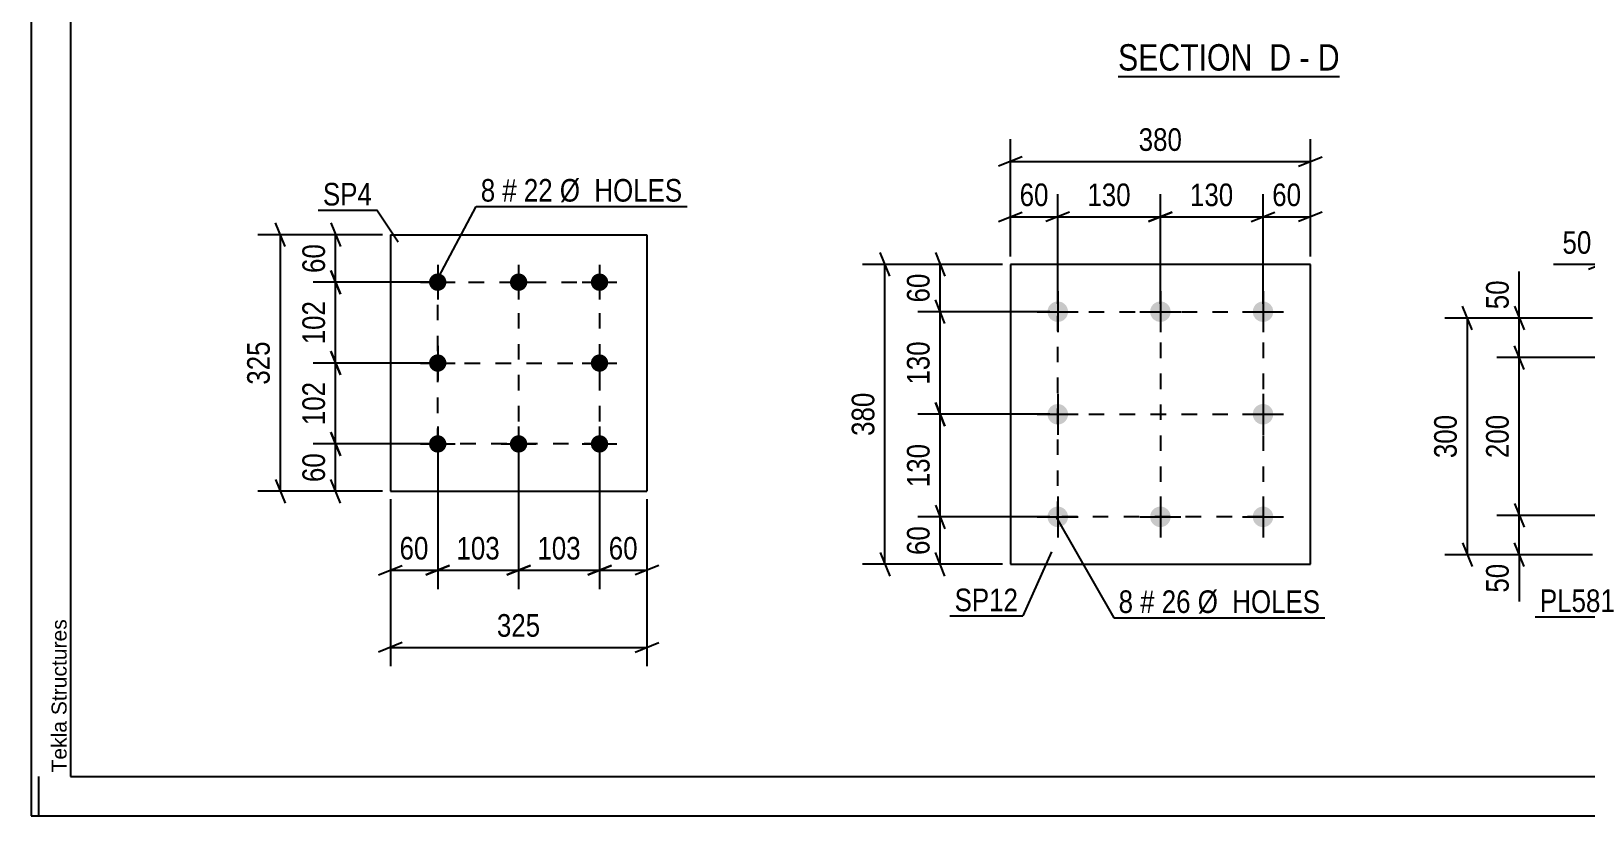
# Model space of a CAD drawing. Header units: millimetres. Extents: x 0 to 841, y 0 to 594.
# Drawn here: x 0 to 197, y 0 to 99.5 of the extents above; entities that cross this region are included whole.
import ezdxf

# ---------------------------------------------------------------- set-up
doc = ezdxf.new("R2010")
doc.units = ezdxf.units.MM
doc.linetypes.add('DXK_LINE_DOT2', pattern=[3.9198, 1.9599, -1.9599])
doc.styles.add('Arial', font='ARIAL.TTF', dxfattribs={"height": 0.2})
doc.styles.add('Arial Narrow', font='ARIALN.TTF', dxfattribs={"height": 0.2})

# ---------------------------------------------------------------- blocks, each defined once
blk = doc.blocks.new('Unknown-283133975-1133')
at = {"color": 5, "linetype": 'Continuous'}
for p, q in [((0, 594), (0, 0)), ((5, 589), (5, 5)), ((1, 0), (1, 5)), ((5, 5), (836, 5)), ((0, 0), (841, 0))]:
    blk.add_line(p, q, dxfattribs=at)
at = {"color": 174, "linetype": 'Continuous', "style": 'Arial'}
blk.add_text('Tekla Structures', height=1.9102, rotation=90, dxfattribs=at).set_placement((4.5, 5.5))
blk = doc.blocks.new('Unknown-283133975-14 - 20069')
at = {"color": 6, "linetype": 'Continuous'}
blk.add_line((137.7, 93.71), (165.77, 93.71), dxfattribs=at)
at = {"color": 0, "linetype": 'Continuous'}
for points in [[(155.81, 94.46), (155.81, 97.96), (137.7, 97.96), (137.7, 94.46)], [(159.63, 94.46), (159.63, 97.96), (156.86, 97.96), (156.86, 94.46)], [(161.95, 94.46), (161.95, 97.96), (160.68, 97.96), (160.68, 94.46)], [(165.77, 94.46), (165.77, 97.96), (163, 97.96), (163, 94.46)]]:
    blk.add_wipeout(points, dxfattribs=at)
at = {"color": 7, "linetype": 'Continuous', "style": 'Arial Narrow'}
for s, p in [('SECTION ', (137.7, 94.46)), ('D', (156.86, 94.46)), ('D', (163, 94.46)), ('-', (160.68, 94.46))]:
    blk.add_text(s, height=3.34, dxfattribs=at).set_placement(p)
blk = doc.blocks.new('Part-283133975-20726 - 20725')
at = {"color": 2, "linetype": 'Continuous'}
for p, q in [((45.51, 73.64), (78.01, 73.64)), ((45.51, 73.64), (45.51, 41.14)), ((78.01, 73.64), (78.01, 41.14)), ((45.51, 41.14), (78.01, 41.14))]:
    blk.add_line(p, q, dxfattribs=at)
blk = doc.blocks.new('Bolt-283133975-20727 - 20725')
at = {"linetype": 'Continuous'}
for points in [[(51.51, 68.74, -1), (51.51, 66.54, -1)], [(61.76, 68.74, -1), (61.76, 66.54, -1)], [(72.01, 68.74, -1), (72.01, 66.54, -1)], [(51.51, 58.49, -1), (51.51, 56.29, -1)], [(72.01, 58.49, -1), (72.01, 56.29, -1)], [(51.51, 48.24, -1), (51.51, 46.04, -1)], [(61.76, 48.24, -1), (61.76, 46.04, -1)], [(72.01, 48.24, -1), (72.01, 46.04, -1)]]:
    blk.add_hatch(color=1, dxfattribs=at).paths.add_polyline_path(points)
at = {"color": 1, "linetype": 'Continuous'}
for p, q in [((51.51, 69.84), (51.51, 65.44)), ((61.76, 69.84), (61.76, 65.44)), ((72.01, 69.84), (72.01, 65.44)), ((49.31, 67.64), (53.71, 67.64)), ((59.56, 67.64), (63.96, 67.64)), ((69.81, 67.64), (74.21, 67.64)), ((51.51, 59.59), (51.51, 55.19)), ((72.01, 59.59), (72.01, 55.19)), ((49.31, 57.39), (53.71, 57.39)), ((69.81, 57.39), (74.21, 57.39)), ((51.51, 49.34), (51.51, 44.94)), ((61.76, 49.34), (61.76, 44.94)), ((72.01, 49.34), (72.01, 44.94)), ((49.31, 47.14), (53.71, 47.14)), ((59.56, 47.14), (63.96, 47.14)), ((69.81, 47.14), (74.21, 47.14))]:
    blk.add_line(p, q, dxfattribs=at)
blk = doc.blocks.new('Part-283133975-20757 - 20756')
at = {"color": 2, "linetype": 'Continuous'}
for p, q in [((124.06, 69.9), (124.06, 31.9)), ((162.06, 69.9), (124.06, 69.9)), ((162.06, 31.9), (162.06, 69.9)), ((124.06, 31.9), (162.06, 31.9))]:
    blk.add_line(p, q, dxfattribs=at)
blk = doc.blocks.new('Bolt-283133975-20758 - 20756')
at = {"linetype": 'Continuous'}
for points in [[(130.06, 65.2, -1), (130.06, 62.6, -1)], [(143.06, 65.2, -1), (143.06, 62.6, -1)], [(156.06, 65.2, -1), (156.06, 62.6, -1)], [(130.06, 52.2, -1), (130.06, 49.6, -1)], [(156.06, 52.2, -1), (156.06, 49.6, -1)], [(130.06, 39.2, -1), (130.06, 36.6, -1)], [(143.06, 39.2, -1), (143.06, 36.6, -1)], [(156.06, 39.2, -1), (156.06, 36.6, -1)]]:
    blk.add_hatch(color=1, dxfattribs=at).paths.add_polyline_path(points)
at = {"color": 1, "linetype": 'Continuous'}
for p, q in [((130.06, 66.5), (130.06, 61.3)), ((143.06, 66.5), (143.06, 61.3)), ((156.06, 66.5), (156.06, 61.3)), ((127.46, 63.9), (132.66, 63.9)), ((140.46, 63.9), (145.66, 63.9)), ((153.46, 63.9), (158.66, 63.9)), ((130.06, 53.5), (130.06, 48.3)), ((156.06, 53.5), (156.06, 48.3)), ((127.46, 50.9), (132.66, 50.9)), ((153.46, 50.9), (158.66, 50.9)), ((130.06, 40.5), (130.06, 35.3)), ((143.06, 40.5), (143.06, 35.3)), ((156.06, 40.5), (156.06, 35.3)), ((127.46, 37.9), (132.66, 37.9)), ((140.46, 37.9), (145.66, 37.9)), ((153.46, 37.9), (158.66, 37.9))]:
    blk.add_line(p, q, dxfattribs=at)
blk = doc.blocks.new('Rectangle-283133975-22118 - 20725')
at = {"color": 1, "linetype": 'DXK_LINE_DOT2'}
blk.add_lwpolyline([(51.51, 67.64), (72.01, 67.64), (72.01, 47.14), (51.51, 47.14), (51.51, 67.64)], close=True, dxfattribs=at)
blk = doc.blocks.new('Rectangle-283133975-22150 - 20756')
at = {"color": 1, "linetype": 'DXK_LINE_DOT2'}
blk.add_lwpolyline([(130.06, 63.9), (156.06, 63.9), (156.06, 37.9), (130.06, 37.9), (130.06, 63.9)], close=True, dxfattribs=at)
blk = doc.blocks.new('Line-283133975-22128 - 20725')
at = {"color": 1, "linetype": 'DXK_LINE_DOT2'}
blk.add_line((61.76, 67.64), (61.76, 47.14), dxfattribs=at)
blk = doc.blocks.new('Line-283133975-22160 - 20756')
at = {"color": 1, "linetype": 'DXK_LINE_DOT2'}
blk.add_line((130.06, 50.9), (156.86, 50.9), dxfattribs=at)
blk = doc.blocks.new('Line-283133975-22135 - 20725')
at = {"color": 1, "linetype": 'DXK_LINE_DOT2'}
blk.add_line((51, 57.39), (72.01, 57.39), dxfattribs=at)
blk = doc.blocks.new('Line-283133975-22166 - 20756')
at = {"color": 1, "linetype": 'DXK_LINE_DOT2'}
blk.add_line((143.06, 63.9), (143.06, 37.9), dxfattribs=at)
blk = doc.blocks.new('StraightDimension-283133975-7067 - 7010')
at = {"color": 7, "linetype": 'Continuous'}
for p, q in [((198.78, 64.09), (198.78, 72.74)), ((203.78, 59.09), (203.78, 72.74)), ((197.28, 69.29), (200.28, 70.49)), ((198.78, 69.89), (203.78, 69.89)), ((205.28, 70.49), (202.28, 69.29))]:
    blk.add_line(p, q, dxfattribs=at)
at = {"color": 0}
blk.add_wipeout([(198.25, 70.64), (198.25, 74.84), (193.4, 74.84), (193.4, 70.64)], dxfattribs=at)
at = {"color": 7, "linetype": 'Continuous'}
blk.add_line((198.78, 69.89), (192.87, 69.89), dxfattribs=at)
blk.add_line((198.78, 69.89), (192.87, 69.89), dxfattribs=at)
at = {"color": 3, "style": 'Arial Narrow'}
blk.add_text('50', height=2.863, dxfattribs=at).set_placement((194, 71.24))
blk = doc.blocks.new('StraightDimension-283133975-7110 - 7010')
at = {"color": 7, "linetype": 'Continuous'}
for p, q in [((197.78, 63.09), (179.1, 63.09)), ((182.55, 61.59), (181.35, 64.59)), ((181.95, 33.09), (181.95, 63.09)), ((181.35, 34.59), (182.55, 31.59)), ((197.78, 33.09), (179.1, 33.09))]:
    blk.add_line(p, q, dxfattribs=at)
at = {"color": 0}
blk.add_wipeout([(181.2, 51.43), (177, 51.43), (177, 44.74), (181.2, 44.74)], dxfattribs=at)
at = {"color": 3, "style": 'Arial Narrow'}
blk.add_text('300', height=2.863, rotation=90.0002, dxfattribs=at).set_placement((180.6, 45.34))
blk = doc.blocks.new('StraightDimension-283133975-7121 - 7010')
at = {"color": 7, "linetype": 'Continuous'}
for p, q in [((187.93, 39.59), (189.13, 36.59)), ((202.78, 38.09), (185.68, 38.09)), ((188.53, 33.09), (188.53, 38.09)), ((189.13, 31.59), (187.93, 34.59)), ((197.78, 33.09), (185.68, 33.09))]:
    blk.add_line(p, q, dxfattribs=at)
at = {"color": 0}
blk.add_wipeout([(187.78, 32.56), (183.58, 32.56), (183.58, 27.7), (187.78, 27.7)], dxfattribs=at)
at = {"color": 7, "linetype": 'Continuous'}
blk.add_line((188.53, 33.09), (188.53, 27.18), dxfattribs=at)
blk.add_line((188.53, 33.09), (188.53, 27.18), dxfattribs=at)
at = {"color": 3, "style": 'Arial Narrow'}
blk.add_text('50', height=2.863, rotation=90.0002, dxfattribs=at).set_placement((187.18, 28.3))
blk = doc.blocks.new('StraightDimension-283133975-7134 - 7010')
at = {"color": 7, "linetype": 'Continuous'}
for p, q in [((189.13, 56.59), (187.93, 59.59)), ((202.78, 58.09), (185.68, 58.09)), ((188.53, 38.09), (188.53, 58.09)), ((187.93, 39.59), (189.13, 36.59)), ((202.78, 38.09), (185.68, 38.09))]:
    blk.add_line(p, q, dxfattribs=at)
at = {"color": 0}
blk.add_wipeout([(187.78, 51.43), (183.58, 51.43), (183.58, 44.75), (187.78, 44.75)], dxfattribs=at)
at = {"color": 3, "style": 'Arial Narrow'}
blk.add_text('200', height=2.863, rotation=90.0002, dxfattribs=at).set_placement((187.18, 45.35))
blk = doc.blocks.new('StraightDimension-283133975-7150 - 7010')
at = {"color": 7, "linetype": 'Continuous'}
for p, q in [((197.78, 63.09), (185.68, 63.09)), ((187.93, 64.59), (189.13, 61.59)), ((188.53, 58.09), (188.53, 63.09)), ((189.13, 56.59), (187.93, 59.59)), ((202.78, 58.09), (185.68, 58.09))]:
    blk.add_line(p, q, dxfattribs=at)
at = {"color": 0}
blk.add_wipeout([(187.78, 68.47), (183.58, 68.47), (183.58, 63.61), (187.78, 63.61)], dxfattribs=at)
at = {"color": 7, "linetype": 'Continuous'}
blk.add_line((188.53, 63.09), (188.53, 68.99), dxfattribs=at)
blk.add_line((188.53, 63.09), (188.53, 68.99), dxfattribs=at)
at = {"color": 3, "style": 'Arial Narrow'}
blk.add_text('50', height=2.863, rotation=90.0002, dxfattribs=at).set_placement((187.18, 64.21))
blk = doc.blocks.new('StraightDimension-283133975-20886 - 20725')
at = {"color": 7, "linetype": 'Continuous'}
for p, q in [((37.98, 75.14), (39.18, 72.14)), ((44.51, 73.64), (35.73, 73.64)), ((38.58, 67.64), (38.58, 73.64)), ((39.18, 66.14), (37.98, 69.14)), ((50.51, 67.64), (35.73, 67.64))]:
    blk.add_line(p, q, dxfattribs=at)
at = {"color": 0}
blk.add_wipeout([(37.83, 73.07), (33.63, 73.07), (33.63, 68.21), (37.83, 68.21)], dxfattribs=at)
at = {"color": 3, "style": 'Arial Narrow'}
blk.add_text('60', height=2.863, rotation=90.0002, dxfattribs=at).set_placement((37.23, 68.81))
blk = doc.blocks.new('StraightDimension-283133975-20887 - 20725')
at = {"color": 7, "linetype": 'Continuous'}
for p, q in [((37.98, 69.14), (39.18, 66.14)), ((50.51, 67.64), (35.73, 67.64)), ((38.58, 57.39), (38.58, 67.64)), ((50.51, 57.39), (35.73, 57.39)), ((39.18, 55.89), (37.98, 58.89))]:
    blk.add_line(p, q, dxfattribs=at)
at = {"color": 0}
blk.add_wipeout([(37.83, 65.86), (33.63, 65.86), (33.63, 59.17), (37.83, 59.17)], dxfattribs=at)
at = {"color": 3, "style": 'Arial Narrow'}
blk.add_text('102', height=2.863, rotation=90.0002, dxfattribs=at).set_placement((37.23, 59.77))
blk = doc.blocks.new('StraightDimension-283133975-20888 - 20725')
at = {"color": 7, "linetype": 'Continuous'}
for p, q in [((50.51, 57.39), (35.73, 57.39)), ((37.98, 58.89), (39.18, 55.89)), ((38.58, 47.14), (38.58, 57.39)), ((39.18, 45.64), (37.98, 48.64)), ((50.51, 47.14), (35.73, 47.14))]:
    blk.add_line(p, q, dxfattribs=at)
at = {"color": 0}
blk.add_wipeout([(37.83, 55.61), (33.63, 55.61), (33.63, 48.92), (37.83, 48.92)], dxfattribs=at)
at = {"color": 3, "style": 'Arial Narrow'}
blk.add_text('102', height=2.863, rotation=90.0002, dxfattribs=at).set_placement((37.23, 49.52))
blk = doc.blocks.new('StraightDimension-283133975-20889 - 20725')
at = {"color": 7, "linetype": 'Continuous'}
for p, q in [((37.98, 48.64), (39.18, 45.64)), ((50.51, 47.14), (35.73, 47.14)), ((38.58, 41.14), (38.58, 47.14)), ((39.18, 39.64), (37.98, 42.64)), ((44.51, 41.14), (35.73, 41.14))]:
    blk.add_line(p, q, dxfattribs=at)
at = {"color": 0}
blk.add_wipeout([(37.83, 46.57), (33.63, 46.57), (33.63, 41.71), (37.83, 41.71)], dxfattribs=at)
at = {"color": 3, "style": 'Arial Narrow'}
blk.add_text('60', height=2.863, rotation=90.0002, dxfattribs=at).set_placement((37.23, 42.31))
blk = doc.blocks.new('StraightDimension-283133975-20902 - 20725')
at = {"color": 7, "linetype": 'Continuous'}
for p, q in [((32.18, 72.14), (30.98, 75.14)), ((44.51, 73.64), (28.73, 73.64)), ((31.58, 41.14), (31.58, 73.64)), ((30.98, 42.64), (32.18, 39.64)), ((44.51, 41.14), (28.73, 41.14))]:
    blk.add_line(p, q, dxfattribs=at)
at = {"color": 0}
blk.add_wipeout([(30.83, 60.73), (26.63, 60.73), (26.63, 54.05), (30.83, 54.05)], dxfattribs=at)
at = {"color": 3, "style": 'Arial Narrow'}
blk.add_text('325', height=2.863, rotation=90.0002, dxfattribs=at).set_placement((30.23, 54.65))
blk = doc.blocks.new('StraightDimension-283133975-20906 - 20725')
at = {"color": 7, "linetype": 'Continuous'}
for p, q in [((72.01, 46.14), (72.01, 28.74)), ((78.01, 40.14), (78.01, 28.74)), ((70.51, 30.54), (73.51, 31.74)), ((79.51, 31.74), (76.51, 30.54)), ((72.01, 31.14), (78.01, 31.14))]:
    blk.add_line(p, q, dxfattribs=at)
at = {"color": 0}
blk.add_wipeout([(77.43, 31.89), (77.43, 36.09), (72.58, 36.09), (72.58, 31.89)], dxfattribs=at)
at = {"color": 3, "style": 'Arial Narrow'}
blk.add_text('60', height=2.863, dxfattribs=at).set_placement((73.18, 32.49))
blk = doc.blocks.new('StraightDimension-283133975-20907 - 20725')
at = {"color": 7, "linetype": 'Continuous'}
for p, q in [((61.76, 46.14), (61.76, 28.74)), ((72.01, 46.14), (72.01, 28.74)), ((60.26, 30.54), (63.26, 31.74)), ((73.51, 31.74), (70.51, 30.54)), ((61.76, 31.14), (72.01, 31.14))]:
    blk.add_line(p, q, dxfattribs=at)
at = {"color": 0}
blk.add_wipeout([(70.22, 31.89), (70.22, 36.09), (63.54, 36.09), (63.54, 31.89)], dxfattribs=at)
at = {"color": 3, "style": 'Arial Narrow'}
blk.add_text('103', height=2.863, dxfattribs=at).set_placement((64.14, 32.49))
blk = doc.blocks.new('StraightDimension-283133975-20908 - 20725')
at = {"color": 7, "linetype": 'Continuous'}
for p, q in [((51.51, 46.14), (51.51, 28.74)), ((61.76, 46.14), (61.76, 28.74)), ((50.01, 30.54), (53.01, 31.74)), ((63.26, 31.74), (60.26, 30.54)), ((51.51, 31.14), (61.76, 31.14))]:
    blk.add_line(p, q, dxfattribs=at)
at = {"color": 0}
blk.add_wipeout([(59.97, 31.89), (59.97, 36.09), (53.29, 36.09), (53.29, 31.89)], dxfattribs=at)
at = {"color": 3, "style": 'Arial Narrow'}
blk.add_text('103', height=2.863, dxfattribs=at).set_placement((53.89, 32.49))
blk = doc.blocks.new('StraightDimension-283133975-20909 - 20725')
at = {"color": 7, "linetype": 'Continuous'}
for p, q in [((51.51, 46.14), (51.51, 28.74)), ((45.51, 40.14), (45.51, 28.74)), ((44.01, 30.54), (47.01, 31.74)), ((53.01, 31.74), (50.01, 30.54)), ((45.51, 31.14), (51.51, 31.14))]:
    blk.add_line(p, q, dxfattribs=at)
at = {"color": 0}
blk.add_wipeout([(50.93, 31.89), (50.93, 36.09), (46.08, 36.09), (46.08, 31.89)], dxfattribs=at)
at = {"color": 3, "style": 'Arial Narrow'}
blk.add_text('60', height=2.863, dxfattribs=at).set_placement((46.68, 32.49))
blk = doc.blocks.new('StraightDimension-283133975-20922 - 20725')
at = {"color": 7, "linetype": 'Continuous'}
for p, q in [((45.51, 40.14), (45.51, 18.96)), ((78.01, 40.14), (78.01, 18.96)), ((47.01, 21.96), (44.01, 20.76)), ((76.51, 20.76), (79.51, 21.96)), ((45.51, 21.36), (78.01, 21.36))]:
    blk.add_line(p, q, dxfattribs=at)
at = {"color": 0}
blk.add_wipeout([(65.1, 22.11), (65.1, 26.31), (58.41, 26.31), (58.41, 22.11)], dxfattribs=at)
at = {"color": 3, "style": 'Arial Narrow'}
blk.add_text('325', height=2.863, dxfattribs=at).set_placement((59.01, 22.71))
blk = doc.blocks.new('StraightDimension-283133975-20927 - 20756')
at = {"color": 7, "linetype": 'Continuous'}
for p, q in [((115.77, 62.4), (114.57, 65.4)), ((129.06, 63.9), (112.32, 63.9)), ((115.17, 50.9), (115.17, 63.9)), ((114.57, 52.4), (115.77, 49.4)), ((129.06, 50.9), (112.32, 50.9))]:
    blk.add_line(p, q, dxfattribs=at)
at = {"color": 0}
blk.add_wipeout([(114.42, 60.74), (110.22, 60.74), (110.22, 54.06), (114.42, 54.06)], dxfattribs=at)
at = {"color": 3, "style": 'Arial Narrow'}
blk.add_text('130', height=2.863, rotation=90.0002, dxfattribs=at).set_placement((113.82, 54.66))
blk = doc.blocks.new('StraightDimension-283133975-20949 - 20756')
at = {"color": 7, "linetype": 'Continuous'}
for p, q in [((124.06, 70.9), (124.06, 78.78)), ((130.06, 64.9), (130.06, 78.78)), ((122.56, 75.33), (125.56, 76.53)), ((124.06, 75.93), (130.06, 75.93)), ((131.56, 76.53), (128.56, 75.33))]:
    blk.add_line(p, q, dxfattribs=at)
at = {"color": 0}
blk.add_wipeout([(129.48, 76.68), (129.48, 80.88), (124.63, 80.88), (124.63, 76.68)], dxfattribs=at)
at = {"color": 3, "style": 'Arial Narrow'}
blk.add_text('60', height=2.863, dxfattribs=at).set_placement((125.23, 77.28))
blk = doc.blocks.new('StraightDimension-283133975-20926 - 20756')
at = {"color": 7, "linetype": 'Continuous'}
for p, q in [((114.57, 71.4), (115.77, 68.4)), ((123.06, 69.9), (112.32, 69.9)), ((115.17, 63.9), (115.17, 69.9)), ((115.77, 62.4), (114.57, 65.4)), ((129.06, 63.9), (112.32, 63.9))]:
    blk.add_line(p, q, dxfattribs=at)
at = {"color": 0}
blk.add_wipeout([(114.42, 69.33), (110.22, 69.33), (110.22, 64.47), (114.42, 64.47)], dxfattribs=at)
at = {"color": 3, "style": 'Arial Narrow'}
blk.add_text('60', height=2.863, rotation=90.0002, dxfattribs=at).set_placement((113.82, 65.07))
blk = doc.blocks.new('StraightDimension-283133975-20928 - 20756')
at = {"color": 7, "linetype": 'Continuous'}
for p, q in [((115.77, 49.4), (114.57, 52.4)), ((129.06, 50.9), (112.32, 50.9)), ((115.17, 37.9), (115.17, 50.9)), ((114.57, 39.4), (115.77, 36.4)), ((129.06, 37.9), (112.32, 37.9))]:
    blk.add_line(p, q, dxfattribs=at)
at = {"color": 0}
blk.add_wipeout([(114.42, 47.74), (110.22, 47.74), (110.22, 41.06), (114.42, 41.06)], dxfattribs=at)
at = {"color": 3, "style": 'Arial Narrow'}
blk.add_text('130', height=2.863, rotation=90.0002, dxfattribs=at).set_placement((113.82, 41.66))
blk = doc.blocks.new('StraightDimension-283133975-20929 - 20756')
at = {"color": 7, "linetype": 'Continuous'}
for p, q in [((114.57, 39.4), (115.77, 36.4)), ((129.06, 37.9), (112.32, 37.9)), ((115.17, 31.9), (115.17, 37.9)), ((123.06, 31.9), (112.32, 31.9)), ((115.77, 30.4), (114.57, 33.4))]:
    blk.add_line(p, q, dxfattribs=at)
at = {"color": 0}
blk.add_wipeout([(114.42, 37.33), (110.22, 37.33), (110.22, 32.47), (114.42, 32.47)], dxfattribs=at)
at = {"color": 3, "style": 'Arial Narrow'}
blk.add_text('60', height=2.863, rotation=90.0002, dxfattribs=at).set_placement((113.82, 33.07))
blk = doc.blocks.new('StraightDimension-283133975-20942 - 20756')
at = {"color": 7, "linetype": 'Continuous'}
for p, q in [((108.77, 68.4), (107.57, 71.4)), ((123.06, 69.9), (105.32, 69.9)), ((108.17, 31.9), (108.17, 69.9)), ((123.06, 31.9), (105.32, 31.9)), ((107.57, 33.4), (108.77, 30.4))]:
    blk.add_line(p, q, dxfattribs=at)
at = {"color": 0}
blk.add_wipeout([(107.42, 54.24), (103.22, 54.24), (103.22, 47.56), (107.42, 47.56)], dxfattribs=at)
at = {"color": 3, "style": 'Arial Narrow'}
blk.add_text('380', height=2.863, rotation=90.0002, dxfattribs=at).set_placement((106.82, 48.16))
blk = doc.blocks.new('StraightDimension-283133975-20946 - 20756')
at = {"color": 7, "linetype": 'Continuous'}
for p, q in [((156.06, 64.9), (156.06, 78.78)), ((162.06, 70.9), (162.06, 78.78)), ((154.56, 75.33), (157.56, 76.53)), ((156.06, 75.93), (162.06, 75.93)), ((163.56, 76.53), (160.56, 75.33))]:
    blk.add_line(p, q, dxfattribs=at)
at = {"color": 0}
blk.add_wipeout([(161.48, 76.68), (161.48, 80.88), (156.63, 80.88), (156.63, 76.68)], dxfattribs=at)
at = {"color": 3, "style": 'Arial Narrow'}
blk.add_text('60', height=2.863, dxfattribs=at).set_placement((157.23, 77.28))
blk = doc.blocks.new('StraightDimension-283133975-20947 - 20756')
at = {"color": 7, "linetype": 'Continuous'}
for p, q in [((143.06, 64.9), (143.06, 78.78)), ((156.06, 64.9), (156.06, 78.78)), ((144.56, 76.53), (141.56, 75.33)), ((143.06, 75.93), (156.06, 75.93)), ((154.56, 75.33), (157.56, 76.53))]:
    blk.add_line(p, q, dxfattribs=at)
at = {"color": 0}
blk.add_wipeout([(152.9, 76.68), (152.9, 80.88), (146.21, 80.88), (146.21, 76.68)], dxfattribs=at)
at = {"color": 3, "style": 'Arial Narrow'}
blk.add_text('130', height=2.863, dxfattribs=at).set_placement((146.81, 77.28))
blk = doc.blocks.new('StraightDimension-283133975-20948 - 20756')
at = {"color": 7, "linetype": 'Continuous'}
for p, q in [((130.06, 64.9), (130.06, 78.78)), ((143.06, 64.9), (143.06, 78.78)), ((131.56, 76.53), (128.56, 75.33)), ((130.06, 75.93), (143.06, 75.93)), ((141.56, 75.33), (144.56, 76.53))]:
    blk.add_line(p, q, dxfattribs=at)
at = {"color": 0}
blk.add_wipeout([(139.9, 76.68), (139.9, 80.88), (133.21, 80.88), (133.21, 76.68)], dxfattribs=at)
at = {"color": 3, "style": 'Arial Narrow'}
blk.add_text('130', height=2.863, dxfattribs=at).set_placement((133.81, 77.28))
blk = doc.blocks.new('StraightDimension-283133975-20962 - 20756')
at = {"color": 7, "linetype": 'Continuous'}
for p, q in [((124.06, 70.9), (124.06, 85.78)), ((162.06, 70.9), (162.06, 85.78)), ((125.56, 83.53), (122.56, 82.33)), ((124.06, 82.93), (162.06, 82.93)), ((160.56, 82.33), (163.56, 83.53))]:
    blk.add_line(p, q, dxfattribs=at)
at = {"color": 0}
blk.add_wipeout([(146.4, 83.68), (146.4, 87.88), (139.71, 87.88), (139.71, 83.68)], dxfattribs=at)
at = {"color": 3, "style": 'Arial Narrow'}
blk.add_text('380', height=2.863, dxfattribs=at).set_placement((140.31, 84.28))
blk = doc.blocks.new('Mark-283133975-7045 - 7010')
at = {"color": 0}
blk.add_wipeout([(200.65, 25.84), (200.65, 28.84), (191.14, 28.84), (191.14, 25.84)], dxfattribs=at)
blk.add_wipeout([(200.65, 25.84), (200.65, 28.84), (191.14, 28.84), (191.14, 25.84)], dxfattribs=at)
at = {"color": 30, "linetype": 'Continuous'}
for p in [(204.28, 34), (190.54, 25.24)]:
    blk.add_line(p, (201.25, 25.24), dxfattribs=at)
at = {"color": 3, "style": 'Arial Narrow'}
blk.add_text('PL581', height=2.863, dxfattribs=at).set_placement((191.14, 25.84))
blk = doc.blocks.new('Mark-283133975-20979 - 20725')
at = {"color": 0}
blk.add_wipeout([(43.18, 77.36), (43.18, 80.36), (36.97, 80.36), (36.97, 77.36)], dxfattribs=at)
blk.add_wipeout([(43.18, 77.36), (43.18, 80.36), (36.97, 80.36), (36.97, 77.36)], dxfattribs=at)
at = {"color": 30, "linetype": 'Continuous'}
for p in [(36.37, 76.76), (46.5, 72.71)]:
    blk.add_line(p, (43.78, 76.76), dxfattribs=at)
at = {"color": 3, "style": 'Arial Narrow'}
blk.add_text('SP4', height=2.863, dxfattribs=at).set_placement((36.97, 77.36))
blk = doc.blocks.new('Mark-283133975-20982 - 20725')
at = {"color": 0}
blk.add_wipeout([(58.8, 77.85), (58.8, 80.85), (56.97, 80.85), (56.97, 77.85)], dxfattribs=at)
blk.add_wipeout([(58.8, 77.85), (58.8, 80.85), (56.97, 80.85), (56.97, 77.85)], dxfattribs=at)
at = {"color": 7, "linetype": 'Continuous'}
blk.add_line((51.28, 67.6), (56.37, 77.25), dxfattribs=at)
at = {"color": 3, "style": 'Arial Narrow'}
blk.add_text('8', height=2.86, dxfattribs=at).set_placement((56.97, 77.85))
at = {"color": 0}
blk.add_wipeout([(61.52, 77.85), (61.52, 80.85), (59.7, 80.85), (59.7, 77.85)], dxfattribs=at)
blk.add_wipeout([(61.52, 77.85), (61.52, 80.85), (59.7, 80.85), (59.7, 77.85)], dxfattribs=at)
blk.add_wipeout([(66.08, 77.85), (66.08, 80.85), (62.42, 80.85), (62.42, 77.85)], dxfattribs=at)
blk.add_wipeout([(66.08, 77.85), (66.08, 80.85), (62.42, 80.85), (62.42, 77.85)], dxfattribs=at)
at = {"color": 3, "style": 'Arial Narrow'}
for s, height, p in [('22', 2.863, (62.42, 77.85)), ('#', 2.86, (59.7, 77.85))]:
    blk.add_text(s, height=height, dxfattribs=at).set_placement(p)
at = {"color": 0}
blk.add_wipeout([(82.51, 77.85), (82.51, 80.85), (66.98, 80.85), (66.98, 77.85)], dxfattribs=at)
blk.add_wipeout([(82.51, 77.85), (82.51, 80.85), (66.98, 80.85), (66.98, 77.85)], dxfattribs=at)
at = {"color": 7, "linetype": 'Continuous'}
blk.add_line((56.37, 77.25), (83.11, 77.25), dxfattribs=at)
at = {"color": 3, "style": 'Arial Narrow'}
blk.add_text('Ø  HOLES', height=2.863, dxfattribs=at).set_placement((66.98, 77.85))
blk = doc.blocks.new('Mark-283133975-20983 - 20756')
at = {"color": 0}
blk.add_wipeout([(125.03, 25.94), (125.03, 28.94), (116.99, 28.94), (116.99, 25.94)], dxfattribs=at)
blk.add_wipeout([(125.03, 25.94), (125.03, 28.94), (116.99, 28.94), (116.99, 25.94)], dxfattribs=at)
at = {"color": 30, "linetype": 'Continuous'}
for p in [(129.28, 33.46), (116.39, 25.34)]:
    blk.add_line(p, (125.63, 25.34), dxfattribs=at)
at = {"color": 3, "style": 'Arial Narrow'}
blk.add_text('SP12', height=2.863, dxfattribs=at).set_placement((116.99, 25.94))
blk = doc.blocks.new('Mark-283133975-20986 - 20756')
at = {"color": 0}
blk.add_wipeout([(139.6, 25.72), (139.6, 28.72), (137.77, 28.72), (137.77, 25.72)], dxfattribs=at)
blk.add_wipeout([(139.6, 25.72), (139.6, 28.72), (137.77, 28.72), (137.77, 25.72)], dxfattribs=at)
at = {"color": 7, "linetype": 'Continuous'}
blk.add_line((129.86, 37.84), (137.17, 25.12), dxfattribs=at)
at = {"color": 3, "style": 'Arial Narrow'}
blk.add_text('8', height=2.86, dxfattribs=at).set_placement((137.77, 25.72))
at = {"color": 0}
blk.add_wipeout([(142.33, 25.72), (142.33, 28.72), (140.5, 28.72), (140.5, 25.72)], dxfattribs=at)
blk.add_wipeout([(142.33, 25.72), (142.33, 28.72), (140.5, 28.72), (140.5, 25.72)], dxfattribs=at)
blk.add_wipeout([(146.89, 25.72), (146.89, 28.72), (143.23, 28.72), (143.23, 25.72)], dxfattribs=at)
blk.add_wipeout([(146.89, 25.72), (146.89, 28.72), (143.23, 28.72), (143.23, 25.72)], dxfattribs=at)
at = {"color": 3, "style": 'Arial Narrow'}
for s, height, p in [('#', 2.86, (140.5, 25.72)), ('26', 2.863, (143.23, 25.72))]:
    blk.add_text(s, height=height, dxfattribs=at).set_placement(p)
at = {"color": 0}
blk.add_wipeout([(163.31, 25.72), (163.31, 28.72), (147.79, 28.72), (147.79, 25.72)], dxfattribs=at)
blk.add_wipeout([(163.31, 25.72), (163.31, 28.72), (147.79, 28.72), (147.79, 25.72)], dxfattribs=at)
at = {"color": 7, "linetype": 'Continuous'}
blk.add_line((137.17, 25.12), (163.91, 25.12), dxfattribs=at)
at = {"color": 3, "style": 'Arial Narrow'}
blk.add_text('Ø  HOLES', height=2.863, dxfattribs=at).set_placement((147.79, 25.72))

msp = doc.modelspace()

# ---------------------------------------------------------------- block references
for name in ['Unknown-283133975-1133', 'Part-283133975-20726 - 20725', 'Bolt-283133975-20727 - 20725', 'Part-283133975-20757 - 20756', 'Rectangle-283133975-22118 - 20725', 'Line-283133975-22128 - 20725', 'Bolt-283133975-20758 - 20756', 'Rectangle-283133975-22150 - 20756', 'Line-283133975-22166 - 20756', 'Line-283133975-22135 - 20725', 'Line-283133975-22160 - 20756']:
    msp.add_blockref(name, (0, 0))

# ---------------------------------------------------------------- next in the draw order: block references
for name in ['Unknown-283133975-14 - 20069', 'StraightDimension-283133975-20946 - 20756', 'StraightDimension-283133975-20886 - 20725', 'StraightDimension-283133975-7067 - 7010', 'StraightDimension-283133975-20927 - 20756', 'StraightDimension-283133975-20906 - 20725']:
    msp.add_blockref(name, (0, 0))

# ---------------------------------------------------------------- next in the draw order: block references
for name in ['StraightDimension-283133975-20949 - 20756', 'StraightDimension-283133975-20947 - 20756', 'StraightDimension-283133975-20887 - 20725', 'StraightDimension-283133975-7110 - 7010', 'StraightDimension-283133975-20928 - 20756', 'StraightDimension-283133975-20907 - 20725']:
    msp.add_blockref(name, (0, 0))

# ---------------------------------------------------------------- next in the draw order: block references
for name in ['Mark-283133975-20982 - 20725', 'StraightDimension-283133975-20926 - 20756', 'StraightDimension-283133975-20888 - 20725', 'StraightDimension-283133975-20929 - 20756', 'StraightDimension-283133975-7121 - 7010']:
    msp.add_blockref(name, (0, 0))

# ---------------------------------------------------------------- next in the draw order: block references
for name in ['StraightDimension-283133975-20948 - 20756', 'StraightDimension-283133975-20942 - 20756', 'StraightDimension-283133975-7134 - 7010', 'StraightDimension-283133975-20889 - 20725', 'Mark-283133975-7045 - 7010']:
    msp.add_blockref(name, (0, 0))

# ---------------------------------------------------------------- next in the draw order: block references
for name in ['StraightDimension-283133975-20962 - 20756', 'StraightDimension-283133975-20902 - 20725', 'StraightDimension-283133975-7150 - 7010', 'StraightDimension-283133975-20908 - 20725', 'Mark-283133975-20983 - 20756']:
    msp.add_blockref(name, (0, 0))

# ---------------------------------------------------------------- next in the draw order: block references
for name in ['Mark-283133975-20979 - 20725', 'StraightDimension-283133975-20909 - 20725', 'Mark-283133975-20986 - 20756']:
    msp.add_blockref(name, (0, 0))

# ---------------------------------------------------------------- next in the draw order: block references
msp.add_blockref('StraightDimension-283133975-20922 - 20725', (0, 0))

doc.saveas('drawing.dxf')
